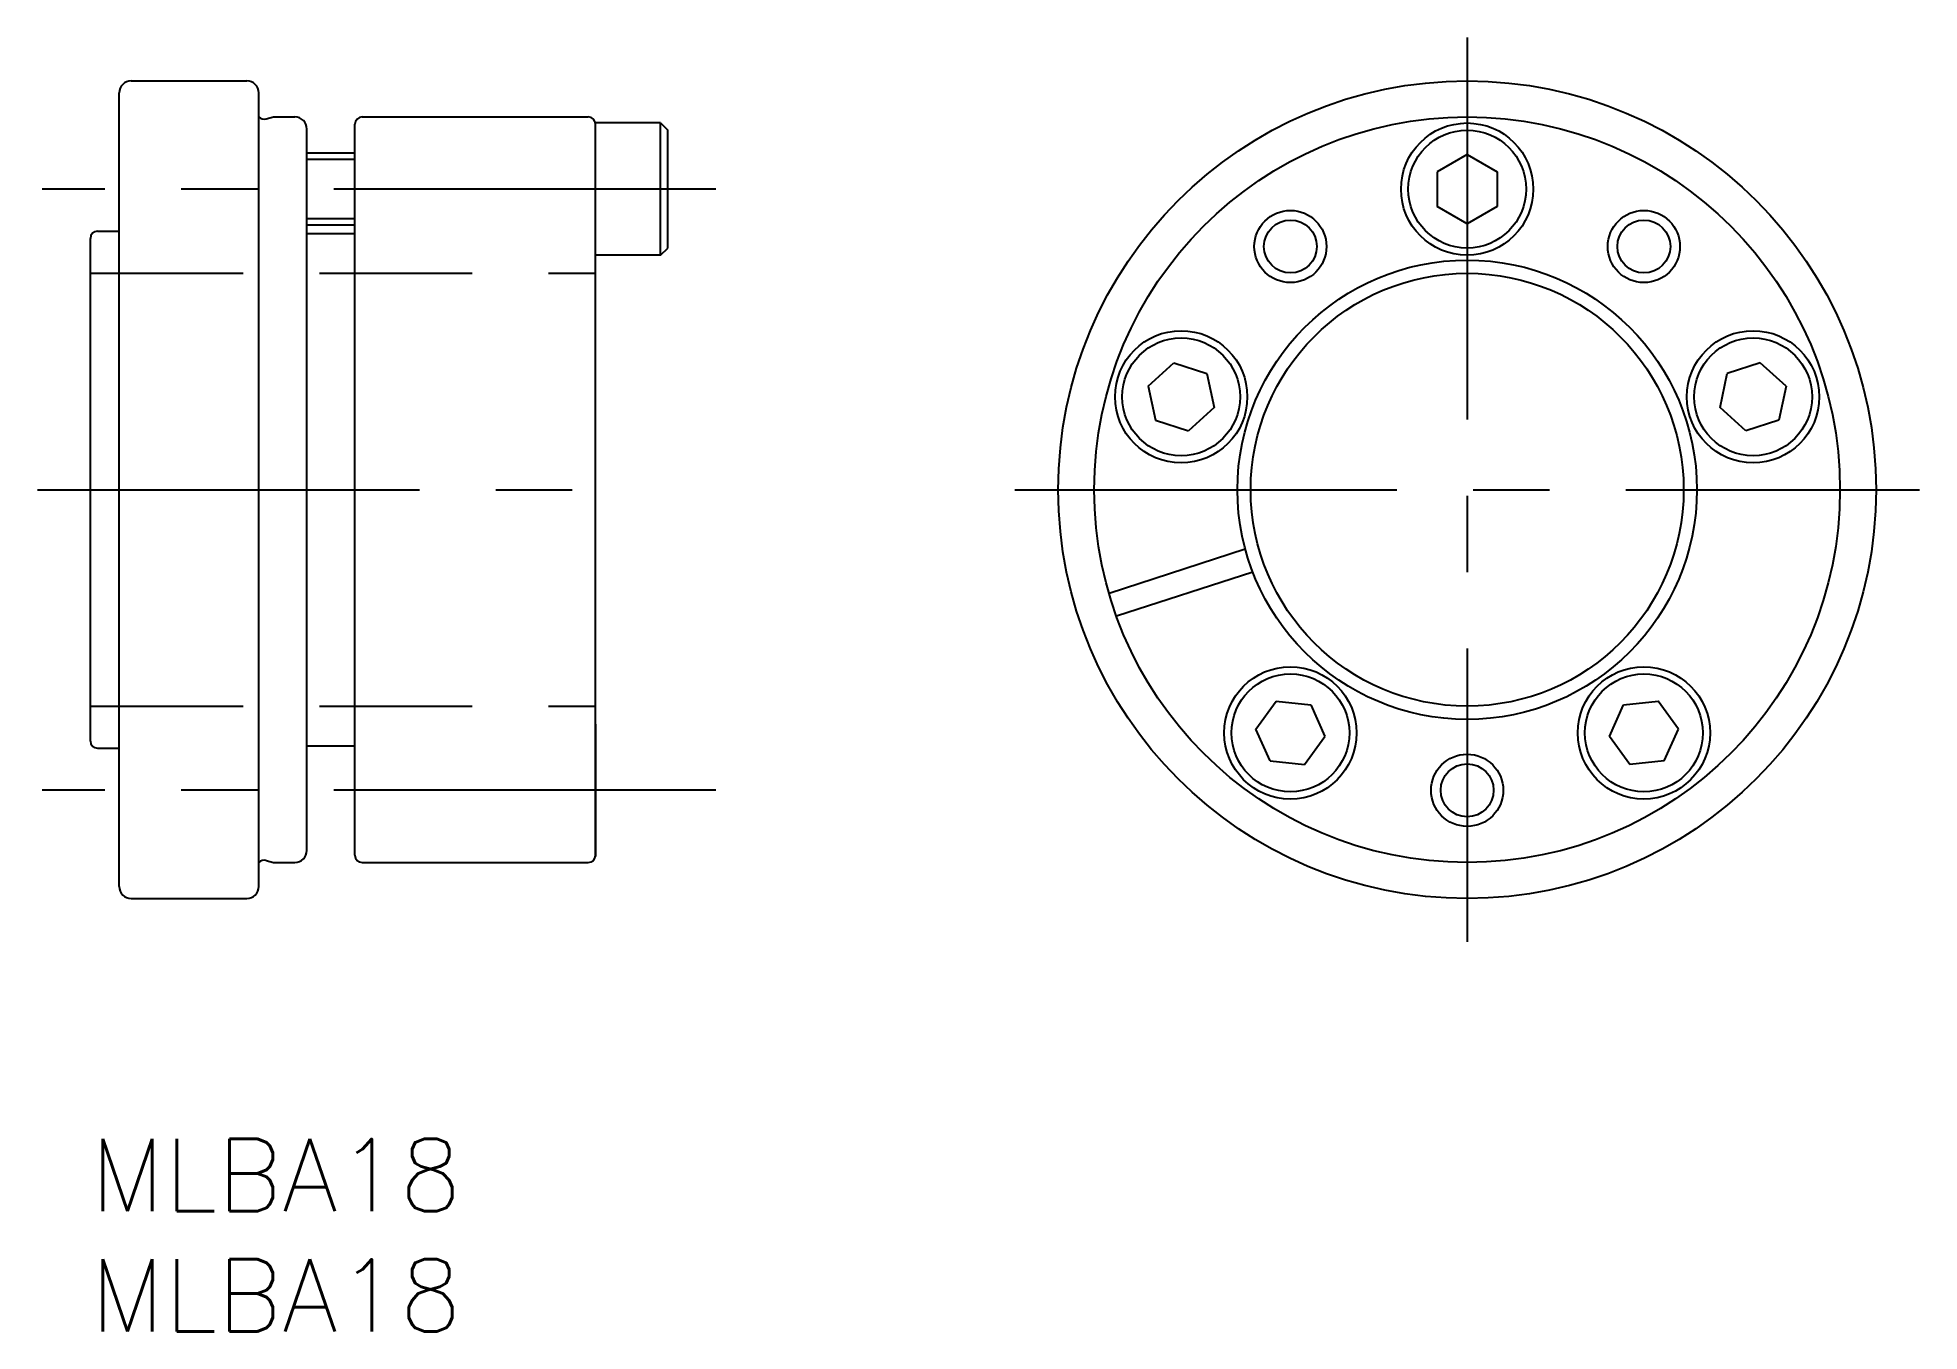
# Model space of a CAD drawing. Extents: x -2.2 to 76, y -8 to 45.8.
import ezdxf

# ---------------------------------------------------------------- set-up
doc = ezdxf.new("R2010")
doc.units = 0
doc.header["$LTSCALE"] = 0.5
doc.linetypes.add('CENTER', pattern=[50.8, 31.75, -6.35, 6.35, -6.35])
doc.linetypes.add('DASHED', pattern=[19.05, 12.7, -6.35])
for name, color, linetype in [('MSM_CENTER', 1, 'CENTER'), ('MSM_CONTINUOUS', 7, 'CONTINUOUS'), ('MSM_DASHED', 4, 'DASHED'), ('MSM_NARROW', 5, 'CONTINUOUS'), ('MSM_PART_NUMBER', 7, 'CONTINUOUS')]:
    doc.layers.add(name, color=color, linetype=linetype)
doc.styles.get("Standard").update_dxf_attribs({"font": 'txt.shx', "height": 3, "bigfont": 'bigfont.shx'})

msp = doc.modelspace()

# ---------------------------------------------------------------- linework, layer by layer
at = {"layer": 'MSM_CENTER'}
for p, q in [((57.237, 45.8), (57.237, 8.2)), ((26, 39.5), (-2, 39.5)), ((-2.192, 27), (22.291, 27)), ((38.436, 27), (76.037, 27)), ((26, 14.5), (-2, 14.5))]:
    msp.add_line(p, q, dxfattribs=at)
at = {"layer": 'MSM_CONTINUOUS'}
for p, q in [((1.7, 44), (6.5, 44)), ((1.2, 10.5), (1.2, 43.5)), ((7, 10.5), (7, 43.5)), ((7.312, 42.42), (7.61, 42.5)), ((7.61, 42.5), (8.5, 42.5)), ((11.3, 42.5), (20.7, 42.5)), ((23.7, 42.25), (21, 42.25)), ((21, 36.75), (21, 42.25)), ((23.7, 36.75), (23.7, 42.25)), ((23.7, 42.25), (24, 41.95)), ((9, 12), (9, 42)), ((11, 11.8), (11, 42.2)), ((21, 11.8), (21, 42.2)), ((24, 37.05), (24, 41.95)), ((11, 41), (9, 41)), ((57.237, 40.943), (55.987, 40.222)), ((57.237, 40.943), (58.487, 40.222)), ((55.987, 40.222), (55.987, 38.778)), ((58.487, 40.222), (58.487, 38.778)), ((57.237, 38.057), (55.987, 38.778)), ((58.487, 38.778), (57.237, 38.057)), ((0.3, 37.75), (1.2, 37.75)), ((11, 38), (9, 38)), ((9, 37.65), (11, 37.65)), ((0, 16.55), (0, 37.45)), ((23.7, 36.75), (24, 37.05)), ((23.7, 36.75), (21, 36.75)), ((43.976, 31.309), (45.048, 32.275)), ((45.048, 32.275), (46.421, 31.829)), ((69.425, 32.275), (68.052, 31.829)), ((70.498, 31.309), (69.425, 32.275)), ((43.976, 31.309), (44.276, 29.897)), ((46.421, 31.829), (46.721, 30.417)), ((67.752, 30.417), (68.052, 31.829)), ((70.498, 31.309), (70.197, 29.897)), ((44.276, 29.897), (45.648, 29.451)), ((46.721, 30.417), (45.648, 29.451)), ((68.825, 29.451), (67.752, 30.417)), ((70.197, 29.897), (68.825, 29.451)), ((48.012, 24.528), (42.348, 22.688)), ((48.321, 23.577), (42.657, 21.737)), ((48.454, 17.038), (49.302, 18.206)), ((49.302, 18.206), (50.738, 18.055)), ((50.738, 18.055), (51.325, 16.736)), ((63.148, 16.736), (63.736, 18.055)), ((63.736, 18.055), (65.171, 18.206)), ((66.019, 17.038), (65.171, 18.206)), ((21, 17.25), (21, 11.75)), ((49.041, 15.72), (48.454, 17.038)), ((50.476, 15.569), (51.325, 16.736)), ((63.997, 15.569), (63.148, 16.736)), ((65.432, 15.72), (66.019, 17.038)), ((0.3, 16.25), (1.2, 16.25)), ((9, 16.35), (11, 16.35)), ((49.041, 15.72), (50.476, 15.569)), ((65.432, 15.72), (63.997, 15.569)), ((7.312, 11.58), (7.61, 11.5)), ((7.61, 11.5), (8.5, 11.5)), ((11.3, 11.5), (20.7, 11.5)), ((1.7, 10), (6.5, 10))]:
    msp.add_line(p, q, dxfattribs=at)
for centre, radius in [((57.237, 27), 17), ((57.237, 27), 15.5), ((57.237, 39.5), 2.75), ((57.237, 39.5), 2.45), ((49.889, 37.113), 1.1), ((64.584, 37.113), 1.1), ((57.237, 27), 9.55), ((57.237, 27), 9), ((45.348, 30.863), 2.75), ((45.348, 30.863), 2.45), ((69.125, 30.863), 2.75), ((69.125, 30.863), 2.45), ((49.889, 16.887), 2.75), ((64.584, 16.887), 2.75), ((49.889, 16.887), 2.45), ((64.584, 16.887), 2.45), ((57.237, 14.5), 1.1)]:
    msp.add_circle(centre, radius, dxfattribs=at)
for centre, radius, start, end in [((1.7, 43.5), 0.5, 90, 180), ((6.5, 43.5), 0.5, 0, 90), ((7.229, 42.729), 0.32, 224.28087, 285), ((8.5, 42), 0.5, 0, 90), ((11.3, 42.2), 0.3, 90, 180), ((20.7, 42.2), 0.3, 0, 90), ((0.3, 37.45), 0.3, 90, 180), ((0.3, 16.55), 0.3, 180, 270), ((8.5, 12), 0.5, 270, 0), ((11.3, 11.8), 0.3, 180, 270), ((20.7, 11.8), 0.3, 270, 0), ((7.229, 11.271), 0.32, 75, 135.71913), ((1.7, 10.5), 0.5, 180, 270), ((6.5, 10.5), 0.5, 270, 0)]:
    msp.add_arc(centre, radius, start, end, dxfattribs=at)
at = {"layer": 'MSM_DASHED'}
for p, q in [((0, 36), (21, 36)), ((0, 18), (21, 18))]:
    msp.add_line(p, q, dxfattribs=at)
at = {"layer": 'MSM_NARROW'}
for p, q in [((11, 40.73), (9, 40.73)), ((11, 38.271), (9, 38.271))]:
    msp.add_line(p, q, dxfattribs=at)
for centre in [(49.889, 37.113), (64.584, 37.113), (57.237, 14.5)]:
    msp.add_circle(centre, 1.5, dxfattribs=at)

# ---------------------------------------------------------------- texts
at = {"layer": 'MSM_PART_NUMBER', "char_height": 3, "attachment_point": 1}
for insert in [(0, 0), (0, -5)]:
    msp.add_mtext_dynamic_manual_height_columns('{MLBA18}', width=121.09418, gutter_width=15, heights=[0], dxfattribs=dict(at, insert=insert))

doc.saveas('drawing.dxf')
